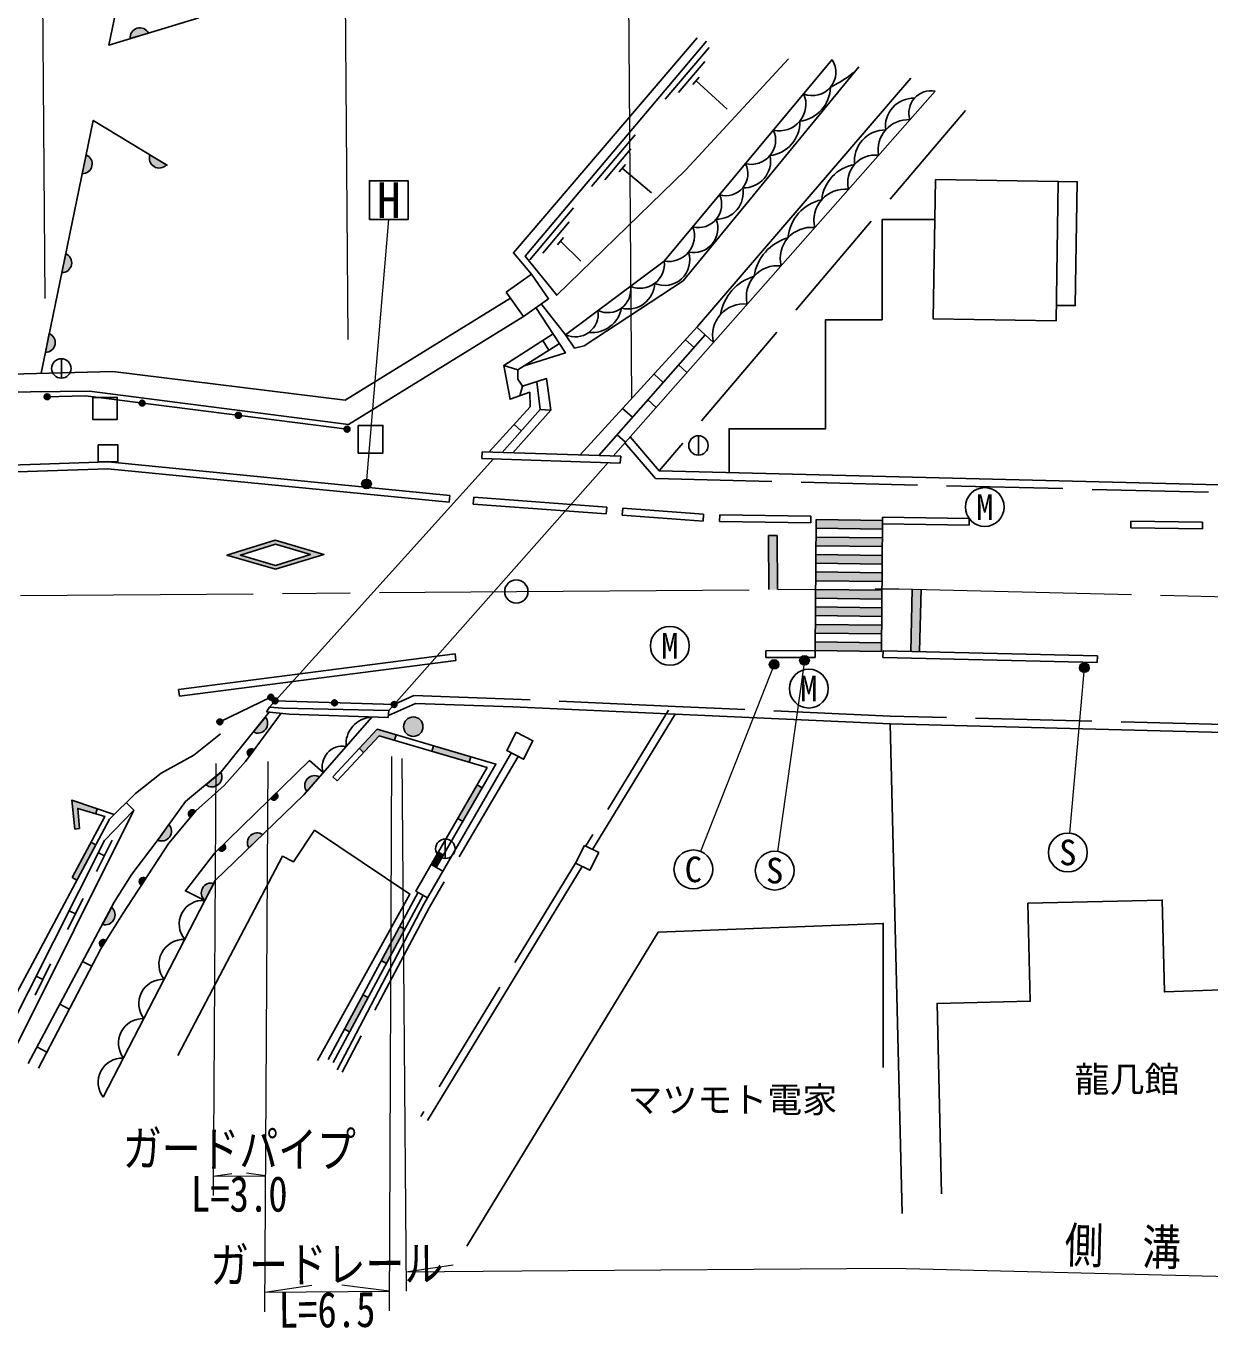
# Model space of a CAD drawing. Units: millimetres at full size, sheet at 1:1000; details may follow other scales. Extents: x 40000 to 680000, y 20000 to 380000.
# Drawn here: x 335000 to 396016, y 249290 to 316372 of the extents above; entities that cross this region are included whole.
import ezdxf
from ezdxf.enums import TextEntityAlignment as Align

# ---------------------------------------------------------------- set-up
doc = ezdxf.new("R2010")
doc.units = ezdxf.units.MM
doc.header["$LTSCALE"] = 1000
doc.linetypes.add('CHAIN', pattern=[18.5, 12, -1.5, 3.5, -1.5])
doc.linetypes.add('DASHED', pattern=[7.5, 6, -1.5])
for name, color, linetype, lineweight in [('M-BGD', 7, 'Continuous', 25), ('M-BGD-EXST', 7, 'Continuous', 25), ('M-BMK', 2, 'CHAIN', 13), ('M-BMK-SRVR', 3, 'Continuous', 25), ('M-STR-HTXT', 7, 'Continuous', 13), ('M-STR-STR1', 1, 'Continuous', 25), ('M-STR-STRC', 7, 'Continuous', 25)]:
    doc.layers.add(name, color=color, linetype=linetype, lineweight=lineweight)
doc.layers.add('M-BMK-HTXT', color=7, linetype='Continuous')
doc.styles.add('ＭＳ ゴシック', font='')
doc.styles.get('ＭＳ ゴシック').set_extended_font_data('MS Gothic')

msp = doc.modelspace()

# ---------------------------------------------------------------- hatches: boundary and pattern name
at = {"layer": 'M-BGD'}
for points in [[(340367, 315725, -0.82183), (341315, 316013)], [(338100, 309730, -0.82183), (337899, 308760)], [(342235, 309220, -0.82183), (341387, 309734)], [(337047, 304638, -0.82183), (336847, 303667)], [(336197, 300525, -0.82183), (335996, 299554)], [(335941, 297293, -1), (336239, 297255, -1)], [(340832, 296965, -1), (341130, 296927, -1)], [(345792, 296333, -1), (346090, 296295, -1)], [(351394, 295620, -1), (351691, 295582, -1)], [(347463, 281796, -1), (347763, 281796, -1)], [(347682, 281598, -1), (347982, 281598, -1)], [(350750, 281504, -1), (351050, 281504, -1)], [(353818, 281411, -1), (354118, 281411, -1)], [(344835, 280517, -1), (345135, 280517, -1)], [(346714, 279997, 0.82183), (347334, 280770)], [(354458, 280272, -1), (355458, 280272, -1)], [(354080, 279850), (353104, 280137), (352181, 279148), (352400, 278943), (353197, 279797), (353995, 279563)], [(346511, 278749, -0.4608), (346443, 279051, -0.4608), (346751, 279072)], [(357918, 278724), (355999, 279287), (355915, 279000), (357834, 278436)], [(345031, 277914, -0.82183), (344268, 277282)], [(349468, 276937, -0.82183), (350120, 277683)], [(358509, 277121), (358249, 277271), (357250, 275538), (357510, 275388)], [(337364, 276486), (337520, 274995), (337751, 275029), (337665, 276059), (338591, 275787), (338667, 276044)], [(347894, 276855, -0.4608), (347915, 276547, -0.4608), (347607, 276575)], [(343475, 275614, -0.4608), (343423, 275919, -0.4608), (343732, 275923)], [(342364, 275231, -0.82183), (341784, 274427)], [(346489, 274023, -0.82183), (347200, 274713)], [(338596, 274180), (338345, 274315), (337373, 272497), (337624, 272363)], [(345201, 274226, -0.4608), (345221, 273918, -0.4608), (344913, 273946)], [(356511, 273656), (356251, 273806), (355882, 273167), (356142, 273017)], [(340955, 272113, -0.4608), (340868, 272410, -0.4608), (341175, 272449)], [(344221, 271315, -0.82183), (344676, 272195)], [(339405, 270958, -0.82183), (338938, 270084)], [(354521, 269835), (354257, 269977), (353309, 268216), (353573, 268074)], [(338909, 268910, -0.4608), (338817, 269205, -0.4608), (339122, 269250)], [(352626, 266312), (352361, 266455), (351414, 264694), (351678, 264551)]]:
    msp.add_hatch(color=256, dxfattribs=at).paths.add_polyline_path(points)
at = {"layer": 'M-STR-HTXT'}
for points in [[(352765, 292901, -1), (352326, 292662, -1)], [(374919, 283538, -0.41421), (374971, 283888, -0.41421), (375321, 283835, -1)], [(373325, 283381, -1), (373785, 283576, -1)], [(389344, 283151, -1), (389730, 283468, -1)]]:
    msp.add_hatch(color=256, dxfattribs=at).paths.add_polyline_path(points)
at = {"layer": 'M-STR-STRC'}
for points in [[(375722, 290942), (375719, 290492), (379137, 290448), (379140, 290898)], [(373712, 290129), (373262, 290125), (373283, 287332), (373733, 287335)], [(379131, 289548), (379134, 289998), (375716, 290042), (375713, 289592)], [(375709, 289142), (375706, 288692), (379124, 288648), (379128, 289098)], [(375703, 288242), (375700, 287792), (379118, 287748), (379121, 288198)], [(375697, 287342), (375693, 286892), (379111, 286848), (379115, 287298)], [(381125, 287353), (380675, 287364), (380595, 284149), (381045, 284138)], [(375690, 286442), (375687, 285992), (379105, 285948), (379108, 286398)], [(379099, 285048), (379102, 285498), (375684, 285542), (375681, 285092)], [(375678, 284642), (375674, 284192), (379092, 284148), (379095, 284598)]]:
    msp.add_hatch(color=256, dxfattribs=at).paths.add_polyline_path(points)
h = msp.add_hatch(color=256, dxfattribs=at)
h.paths.add_polyline_path([(347848, 289878), (345354, 289108), (347860, 288379), (350354, 289149)])
h.paths.add_polyline_path([(349658, 289143), (347859, 288579), (346050, 289114), (347850, 289679)], flags=16)

# ---------------------------------------------------------------- linework, layer by layer
at = {"layer": 'M-BGD'}
for p, q in [((340367, 315725), (341315, 316013)), ((370201, 315273), (367942, 312600)), ((369978, 314545), (368623, 312941)), ((369688, 313736), (369372, 313362)), ((369530, 313549), (371134, 312096)), ((381848, 313015), (365265, 294217)), ((366399, 310774), (364140, 308101)), ((366176, 310046), (364821, 308442)), ((338100, 309730), (337899, 308760)), ((342235, 309220), (341387, 309734)), ((365886, 309237), (365569, 308863)), ((365727, 309050), (367239, 307772)), ((363215, 307007), (360956, 304334)), ((362993, 306279), (361637, 304675)), ((362702, 305471), (362386, 305096)), ((362544, 305283), (363585, 304252)), ((337047, 304638), (336847, 303667)), ((370429, 300070), (369573, 300852)), ((336197, 300525), (335996, 299554)), ((361636, 300168), (361947, 299675)), ((370001, 300461), (364515, 294241)), ((368985, 300209), (369427, 299811)), ((336820, 299230), (336820, 298230)), ((360342, 298662), (359622, 298884)), ((368633, 298911), (369064, 298524)), ((367366, 298437), (367840, 298011)), ((360589, 297814), (360456, 297320)), ((361499, 296610), (362042, 296588)), ((365747, 296665), (366252, 296211)), ((367046, 297111), (367476, 296724)), ((360517, 295507), (360152, 295839)), ((365458, 295311), (365889, 294924)), ((369653, 295261), (369653, 294261)), ((356835, 292184), (356801, 291835)), ((358071, 292092), (358045, 291743)), ((358071, 292092), (364926, 291585)), ((358045, 291743), (364900, 291236)), ((364926, 291585), (364900, 291236)), ((365757, 291523), (365731, 291174)), ((365731, 291174), (369891, 290866)), ((365757, 291523), (369917, 291215)), ((369917, 291215), (369891, 290866)), ((370751, 291194), (370746, 290844)), ((370751, 291194), (375443, 291122)), ((370746, 290844), (375438, 290772)), ((375443, 291122), (375438, 290772)), ((379138, 290715), (379143, 291065)), ((379138, 290715), (383598, 290646)), ((379143, 291065), (383604, 290996)), ((383604, 290996), (383598, 290646)), ((391941, 290868), (391935, 290518)), ((391935, 290518), (395631, 290461)), ((391941, 290868), (395636, 290811)), ((395636, 290811), (395631, 290461)), ((342857, 282184), (357108, 284029)), ((357108, 284029), (357153, 283682)), ((373127, 284184), (375674, 284194)), ((373127, 284184), (373128, 283834)), ((373128, 283834), (375675, 283844)), ((375674, 284192), (375675, 283844)), ((379163, 283831), (379171, 284181)), ((379163, 283831), (390208, 283579)), ((379171, 284181), (390216, 283929)), ((390216, 283929), (390208, 283579)), ((342902, 281837), (357153, 283682)), ((342857, 282184), (342902, 281837)), ((344985, 280517), (347613, 281796)), ((347832, 281598), (353968, 281411)), ((347334, 280770), (346714, 279997)), ((368450, 280917), (364201, 273946)), ((379526, 280416), (380147, 255186)), ((354080, 279850), (353995, 279563)), ((346511, 278749), (346751, 279072)), ((352181, 279148), (352400, 278943)), ((355999, 279287), (355915, 279000)), ((357918, 278724), (357834, 278436)), ((345031, 277914), (344268, 277282)), ((349468, 276937), (350120, 277683)), ((350815, 277687), (351035, 277482)), ((358509, 277121), (358249, 277271)), ((347894, 276855), (347607, 276575)), ((338591, 275787), (338667, 276044)), ((340549, 275976), (340164, 276361)), ((343475, 275614), (343732, 275923)), ((342364, 275231), (341784, 274427)), ((357510, 275388), (357250, 275538)), ((337520, 274995), (337751, 275029)), ((338640, 272816), (339442, 274428)), ((346489, 274023), (347200, 274713)), ((356608, 274482), (356608, 273482)), ((338345, 274315), (338596, 274180)), ((339041, 273622), (338730, 273778)), ((345201, 274226), (344913, 273946)), ((356511, 273656), (356251, 273806)), ((363665, 273067), (355683, 259973)), ((337373, 272497), (337624, 272363)), ((340955, 272113), (341175, 272449)), ((344221, 271315), (344676, 272195)), ((355205, 271738), (350566, 263118)), ((337145, 269814), (337947, 271426)), ((355465, 271588), (350830, 262976)), ((337546, 270620), (337222, 270781)), ((339405, 270958), (338938, 270084)), ((354521, 269835), (354257, 269977)), ((338909, 268910), (339122, 269250)), ((335463, 266438), (336265, 268049)), ((337918, 268177), (338387, 267929)), ((353573, 268074), (353309, 268216)), ((335864, 267243), (335525, 267412)), ((352626, 266312), (352361, 266455)), ((336738, 265973), (337227, 265715)), ((351678, 264551), (351414, 264694)), ((335559, 263768), (336066, 263500))]:
    msp.add_line(p, q, dxfattribs=at)
at = {"layer": 'M-BGD', "linetype": 'DASHED'}
for p, q in [((383411, 312026), (367633, 293454)), ((362799, 300464), (361554, 302057)), ((368109, 281125), (363843, 274128)), ((363324, 273241), (355342, 260181))]:
    msp.add_line(p, q, dxfattribs=at)
at = {"layer": 'M-BGD'}
for points in [[(343897, 316795), (339270, 315393), (340192, 319875)], [(369587, 315761), (360117, 304682), (361044, 303583)], [(374303, 314679), (369006, 308961), (362351, 302505), (360719, 304518), (370077, 315590)], [(377924, 314271), (368868, 303244), (363760, 299888), (363269, 299781), (362799, 300464), (367890, 304255), (376547, 314640)], [(380608, 313682), (369606, 300888), (363561, 294273)], [(342295, 309184), (338467, 311506), (335774, 298480)], [(388201, 308364), (389173, 308348), (389072, 301971), (388101, 301979)], [(465327, 306349), (457363, 291379), (421231, 292121), (367633, 293454), (366132, 295200)], [(381836, 306400), (379119, 306400), (379119, 301236), (376208, 301236), (376208, 295626), (371236, 295626), (371236, 293330)], [(359968, 302347), (351441, 297101), (339468, 298580), (324387, 298174), (323276, 297566), (305748, 293909), (303690, 293921)], [(360630, 301407), (351626, 295844), (338270, 297551), (324598, 297400), (323745, 296734), (305736, 292844), (303684, 292983)], [(361281, 301865), (362802, 299533), (360670, 298869)], [(362167, 300507), (359622, 298884), (359950, 297139), (360962, 297501), (360980, 296751), (358870, 294427)], [(360089, 294387), (362042, 296588), (361825, 298207), (360589, 297814), (360342, 298185), (360342, 298662), (362487, 300016)], [(361323, 298048), (361499, 296610), (359535, 294405)], [(336005, 297272), (338068, 297317), (351543, 295601)], [(308196, 290716), (324660, 293425), (339227, 293915), (356835, 292184)], [(308253, 290371), (324695, 293076), (339216, 293565), (356801, 291835)], [(436134, 278302), (420280, 279065), (408791, 279594), (397420, 279963), (379526, 280416), (368450, 280917), (360088, 281298), (355070, 281467), (353672, 280839)], [(347534, 281019), (345063, 277941), (343213, 276409), (341708, 274321), (340448, 272666), (339549, 271227), (335108, 262925)], [(335639, 262685), (338861, 268832), (339978, 270616), (342368, 274277), (343749, 275944), (345215, 277248), (346308, 278477), (348156, 280960)], [(338971, 261177), (344751, 272338), (349320, 276768), (352817, 280767)], [(333551, 264749), (339302, 275499), (340633, 276830), (341964, 277870), (343654, 278812), (345019, 279903)], [(350815, 277687), (353104, 280137), (359214, 278344), (356142, 273017)], [(351035, 277482), (353197, 279797), (358764, 278163), (355882, 273167)], [(344221, 271315), (343210, 271810), (344732, 273768), (349605, 278525), (350315, 277905)], [(360011, 278946), (355503, 271128), (351043, 262597)], [(337520, 274995), (337364, 276486), (339548, 275746)], [(334406, 263642), (340549, 275976), (339047, 274407), (333824, 264033)], [(337373, 272497), (339058, 275649), (337665, 276059), (337751, 275029)], [(342830, 263326), (348218, 273599), (348779, 273305), (349872, 274938), (354788, 271645), (350016, 263075)], [(382185, 256199), (381956, 266010), (386754, 266122), (386636, 271172), (393555, 271334), (393666, 266608), (401526, 266882), (401798, 259083)], [(357713, 253505), (367574, 269676), (379179, 270132), (379179, 262711)]]:
    msp.add_lwpolyline(points, dxfattribs=at)
for points in [[(381868, 308463), (388201, 308364), (388088, 301184), (381755, 301284)], [(359743, 302667), (361044, 303583), (361932, 302323), (360630, 301407)], [(338438, 297236), (339703, 297236), (339703, 296103), (338438, 296103)], [(352122, 295795), (353395, 295795), (353395, 294365), (352122, 294365)], [(338716, 294792), (339737, 294792), (339737, 293915), (338716, 293915)], [(360255, 279993), (361127, 279550), (360643, 278597), (359771, 279040)], [(363789, 274155), (364517, 273785), (364052, 272871), (363324, 273241)], [(355692, 271457), (356480, 272822), (355882, 273167), (355095, 271802)]]:
    msp.add_lwpolyline(points, close=True, dxfattribs=at)
at = {"layer": 'M-BGD', "linetype": 'DASHED'}
for points in [[(365865, 294897), (367445, 293058), (421222, 291721), (456965, 290987), (457108, 291384)], [(436978, 278661), (420299, 279464), (408807, 279994), (397432, 280363), (379540, 280816), (368468, 281316), (360104, 281697), (354991, 281870), (353968, 281411)], [(360356, 278743), (355788, 270971), (351284, 262470)]]:
    msp.add_lwpolyline(points, dxfattribs=at)
at = {"layer": 'M-BGD'}
for centre, radius in [((336820, 298730), 500), ((336090, 297274), 150), ((340981, 296946), 150), ((345941, 296314), 150), ((351543, 295601), 150), ((369653, 294761), 500), ((347613, 281796), 150), ((347832, 281598), 150), ((350900, 281504), 150), ((353968, 281411), 150), ((344985, 280517), 150), ((354958, 280272), 500), ((356608, 273982), 500)]:
    msp.add_circle(centre, radius, dxfattribs=at)
for centre, radius, start, end in [((340870, 315775), 505, 28.03911, 185.6973), ((375535, 313990), 1203, 247.69963, 32.67011), ((373915, 318501), 5862, 295.72148, 311.22742), ((373833, 312334), 1359, 256.78689, 23.58285), ((374638, 313269), 1821, 277.52119, 358.47805), ((380740, 311204), 1449, 88.31324, 187.27488), ((381633, 311902), 1134, 79.03289, 198.13011), ((373144, 311419), 1734, 276.48879, 1.48733), ((380479, 309983), 1568, 87.19822, 189.96477), ((372375, 310500), 1255, 256.35163, 24.01811), ((379289, 309422), 1599, 89.51343, 186.44), ((337904, 309265), 505, 269.49261, 67.1508), ((341862, 309561), 505, 159.92554, 317.58373), ((371060, 308769), 1140, 253.74824, 26.6215), ((372002, 309406), 1369, 267.23528, 12.20981), ((378763, 308305), 1417, 83.06805, 194.09494), ((378076, 307195), 2082, 100.3897, 173.65751), ((370591, 307787), 1369, 269.30028, 10.60413), ((377214, 306361), 1609, 83.74728, 193.41571), ((369661, 307180), 1188, 255.75027, 24.61947), ((376473, 305261), 2214, 102.13432, 175.02867), ((368112, 305573), 1336, 260.45367, 19.91607), ((369385, 305966), 1272, 258.84158, 20.86627), ((375474, 304389), 1609, 83.74728, 193.41571), ((374897, 303143), 2394, 105.25867, 171.90432), ((336851, 304172), 505, 269.49261, 67.1508), ((367908, 304303), 1298, 246.69509, 18.62114), ((366647, 304114), 1252, 246.87734, 6.4714), ((373734, 302416), 1609, 83.74728, 193.41571), ((373273, 301068), 2525, 107.18682, 169.97617), ((364976, 302795), 1191, 245.24841, 8.10033), ((366031, 303161), 1365, 255.44114, 357.88036), ((371993, 300444), 1609, 83.74728, 193.41571), ((363298, 301545), 1191, 245.24841, 8.10033), ((364176, 302118), 1537, 263.7737, 349.57504), ((336001, 300059), 505, 269.49261, 67.1508), ((346948, 280445), 505, 242.41381, 40.072), ((352889, 279370), 1399, 92.96075, 184.71212), ((346606, 278930), 203, 44.38557, 242.30896), ((351316, 278220), 1050, 80.22992, 197.44296), ((344587, 277674), 505, 230.80194, 28.46013), ((349867, 277245), 505, 60.00734, 217.66553), ((347773, 276692), 203, 215.34365, 53.26704), ((343579, 275789), 203, 41.40049, 239.32388), ((341995, 274886), 505, 245.37652, 43.03471), ((346913, 274298), 505, 55.28004, 212.93823), ((345079, 274063), 203, 215.34365, 53.26704), ((341038, 272299), 203, 47.89791, 245.8213), ((344536, 271710), 505, 73.79456, 231.45275), ((344122, 270091), 1228, 85.36818, 219.87914), ((339085, 270567), 505, 253.02733, 50.68552), ((338989, 269097), 203, 48.98378, 246.90717), ((343121, 268034), 1271, 87.39316, 217.85416), ((342063, 266000), 1255, 87.49525, 217.75206), ((341032, 263963), 1270, 88.26989, 216.97742), ((339980, 261937), 1263, 88.27828, 216.96904)]:
    msp.add_arc(centre, radius, start, end, dxfattribs=at)
at = {"layer": 'M-BGD-EXST'}
for centre in [(384410, 291588), (368180, 284438), (375342, 282234)]:
    msp.add_circle(centre, 1000, dxfattribs=at)
at = {"layer": 'M-BMK'}
msp.add_lwpolyline([(220638, 286102), (260715, 286420), (360269, 287236), (379978, 287381), (460144, 285391), (498343, 284419)], dxfattribs=at)
at = {"layer": 'M-BMK-SRVR'}
msp.add_circle((360269, 287236), 600, dxfattribs=at)
at = {"layer": 'M-STR-HTXT'}
for p, q in [((335987, 302342), (335817, 323037)), ((351608, 300217), (351410, 323165)), ((366226, 297190), (366035, 323280)), ((352546, 292782), (353693, 306401)), ((373555, 283478), (369758, 273848)), ((375120, 283687), (373725, 273846)), ((389537, 283310), (388780, 274786)), ((347467, 278471), (347293, 250129)), ((353830, 278734), (353709, 250181)), ((354365, 278634), (354591, 251189)), ((344784, 278382), (344636, 256107)), ((344643, 257107), (345614, 257252)), ((344643, 257107), (347336, 257129)), ((347336, 257129), (346362, 257258)), ((354582, 252189), (357011, 252550)), ((347299, 251129), (349727, 251490)), ((347299, 251129), (353713, 251181)), ((353713, 251181), (351279, 251503))]:
    msp.add_line(p, q, dxfattribs=at)
msp.add_lwpolyline([(354582, 252189), (360556, 252238), (379672, 252378), (436532, 250967)], dxfattribs=at)
for centre in [(352546, 292782), (375120, 283687), (373555, 283478), (389537, 283310)]:
    msp.add_circle(centre, 250, dxfattribs=at)
at = {"layer": 'M-STR-STR1'}
for p, q in [((347545, 281281), (359098, 294071)), ((353690, 281097), (364999, 293877)), ((358508, 294439), (358497, 294091)), ((358497, 294091), (365624, 293857)), ((358508, 294439), (365652, 294204)), ((365652, 294204), (365624, 293857)), ((347545, 281281), (347399, 281031)), ((353690, 281097), (353664, 280737))]:
    msp.add_line(p, q, dxfattribs=at)
for points in [[(347545, 281281), (348213, 281224), (353690, 281097)], [(347399, 281031), (348565, 280922), (353664, 280737)]]:
    msp.add_lwpolyline(points, dxfattribs=at)
at = {"layer": 'M-STR-STRC'}
for p, q in [((375722, 290942), (375674, 284192)), ((375719, 290492), (379137, 290448)), ((375722, 290942), (379140, 290898)), ((379140, 290898), (379092, 284148)), ((373712, 290129), (373262, 290125)), ((373262, 290125), (373283, 287332)), ((373712, 290129), (373733, 287335)), ((375716, 290042), (379134, 289998)), ((375709, 289142), (379128, 289098)), ((375713, 289592), (379131, 289548)), ((375706, 288692), (379124, 288648)), ((375700, 287792), (379118, 287748)), ((375703, 288242), (379121, 288198)), ((375696, 287342), (379115, 287298)), ((380595, 284149), (380675, 287364)), ((381045, 284138), (381125, 287353)), ((375690, 286442), (379108, 286398)), ((375693, 286892), (379111, 286848)), ((375687, 285992), (379105, 285948)), ((375684, 285542), (379102, 285498)), ((375677, 284642), (379095, 284598)), ((375680, 285092), (379099, 285048)), ((375674, 284192), (379092, 284148))]:
    msp.add_line(p, q, dxfattribs=at)
for points in [[(352693, 306401), (354693, 306401), (354693, 308401), (352693, 308401)], [(347860, 288379), (350354, 289149), (347848, 289878), (345354, 289108)], [(347859, 288579), (349658, 289143), (347850, 289679), (346050, 289114)]]:
    msp.add_lwpolyline(points, close=True, dxfattribs=at)
for centre in [(388691, 273790), (369391, 272918), (373585, 272856)]:
    msp.add_circle(centre, 1000, dxfattribs=at)

# ---------------------------------------------------------------- texts
at = {"layer": 'M-BGD-EXST', "style": 'ＭＳ ゴシック'}
for p in [(384410, 291588), (368180, 284438), (375342, 282234)]:
    msp.add_text('M', height=1320, dxfattribs=at).set_placement(p, align=Align.MIDDLE_CENTER)
at = {"layer": 'M-BMK-HTXT', "style": 'ＭＳ ゴシック'}
for s, p in [('龍几館', (391743, 262104)), ('マツモト電家', (371400, 261053))]:
    msp.add_text(s, height=1320, dxfattribs=at).set_placement(p, align=Align.MIDDLE_CENTER)
at = {"layer": 'M-STR-HTXT', "style": 'ＭＳ ゴシック', "width": 0.8}
for s, rotation, p in [('ガードパイプ', 359.648, (345985, 257047)), ('側\u3000溝\u3000L=76.3', 358.578, (395483, 251934)), ('ガードレール', 0.47, (350507, 251104))]:
    msp.add_text(s, height=1833, rotation=rotation, dxfattribs=at).set_placement(p, align=Align.BOTTOM_CENTER)
msp.add_text('L=3.0', height=1833, dxfattribs=at).set_placement((345989, 257118), align=Align.TOP_CENTER)
msp.add_text('L=6.5', height=1833, rotation=0.47, dxfattribs=at).set_placement((350506, 251155), align=Align.TOP_CENTER)
at = {"layer": 'M-STR-STRC', "style": 'ＭＳ ゴシック'}
for s, height, p in [('H', 1833, (353693, 307401)), ('S', 1320, (388691, 273790)), ('C', 1320, (369391, 272918)), ('S', 1320, (373585, 272856))]:
    msp.add_text(s, height=height, dxfattribs=at).set_placement(p, align=Align.MIDDLE_CENTER)

doc.saveas('drawing.dxf')
